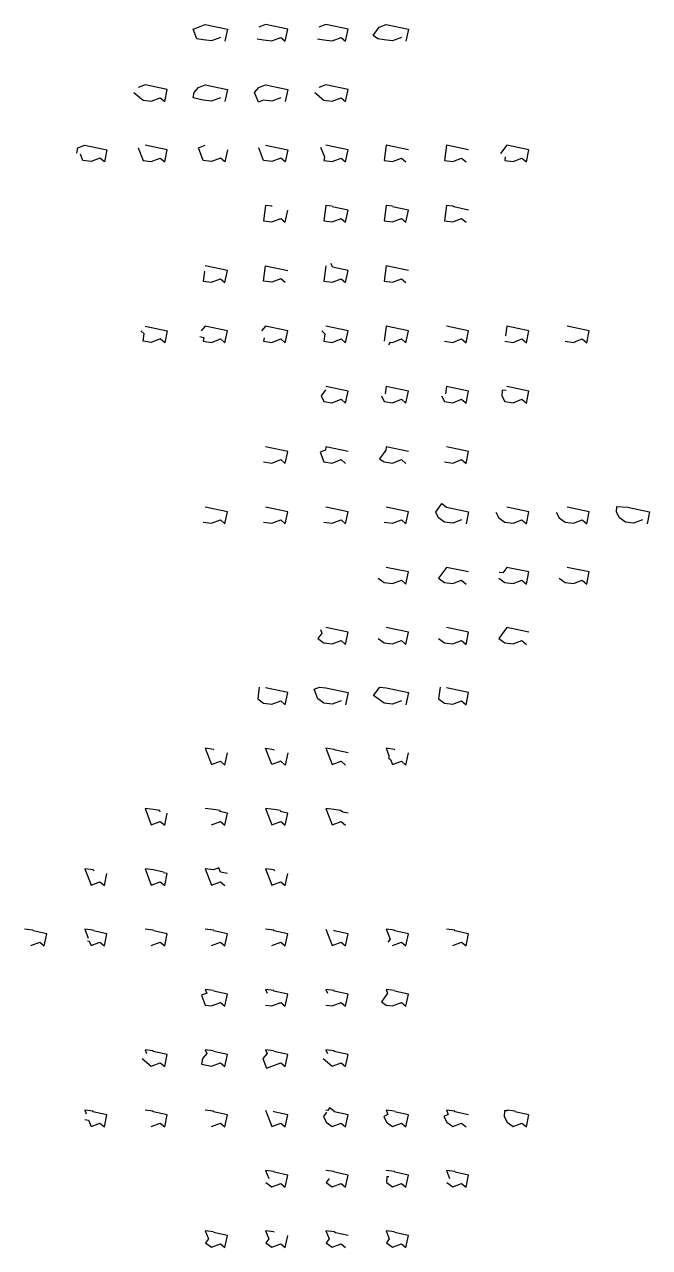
# Model space of a CAD drawing. Header units: inches. Extents: x -12292079.407 to -12292079.373, y 116895049.277 to 116895049.734.
# Drawn here: x -12292079.3878 to -12292079.38055, y 116895049.36333 to 116895049.3775 of the extents above; entities that cross this region are included whole.
import ezdxf

# ---------------------------------------------------------------- set-up
doc = ezdxf.new("R2010")
doc.units = ezdxf.units.IN
doc.header["$MEASUREMENT"] = 0

msp = doc.modelspace()

# ---------------------------------------------------------------- linework, layer by layer
for points in [[(-12292079.385529, 116895049.377355), (-12292079.385632, 116895049.377315), (-12292079.385728, 116895049.377327), (-12292079.385802, 116895049.377337), (-12292079.385846, 116895049.37745), (-12292079.385785, 116895049.377474), (-12292079.385705, 116895049.377505), (-12292079.385447, 116895049.377451), (-12292079.385477, 116895049.377311)], [(-12292079.383432, 116895049.377355), (-12292079.383535, 116895049.377315), (-12292079.383631, 116895049.377327), (-12292079.383705, 116895049.377337), (-12292079.383759, 116895049.377375), (-12292079.383688, 116895049.377474), (-12292079.383608, 116895049.377505), (-12292079.38335, 116895049.377451), (-12292079.38338, 116895049.377311)], [(-12292079.385529, 116895049.376656), (-12292079.385632, 116895049.376616), (-12292079.385728, 116895049.376628), (-12292079.385847, 116895049.376653), (-12292079.385833, 116895049.376718), (-12292079.385785, 116895049.376775), (-12292079.385705, 116895049.376806), (-12292079.385447, 116895049.376752), (-12292079.385477, 116895049.376612)], [(-12292079.38483, 116895049.376656), (-12292079.384933, 116895049.376616), (-12292079.385029, 116895049.376628), (-12292079.38509, 116895049.376605), (-12292079.385134, 116895049.376718), (-12292079.385086, 116895049.376775), (-12292079.385006, 116895049.376806), (-12292079.384748, 116895049.376752), (-12292079.384778, 116895049.376612)], [(-12292079.387196, 116895049.376012), (-12292079.387183, 116895049.376076), (-12292079.387103, 116895049.376107), (-12292079.386845, 116895049.376053), (-12292079.386875, 116895049.375913), (-12292079.386927, 116895049.375957), (-12292079.38703, 116895049.375917), (-12292079.387126, 116895049.37593), (-12292079.387154, 116895049.376003)], [(-12292079.384369, 116895049.376083), (-12292079.384325, 116895049.37597), (-12292079.38433, 116895049.37593), (-12292079.384234, 116895049.375917), (-12292079.384131, 116895049.375957), (-12292079.384079, 116895049.375913), (-12292079.384049, 116895049.376053), (-12292079.384307, 116895049.376107)], [(-12292079.382228, 116895049.37597), (-12292079.382233, 116895049.37593), (-12292079.382137, 116895049.375917), (-12292079.382034, 116895049.375957), (-12292079.381982, 116895049.375913), (-12292079.381953, 116895049.376053), (-12292079.38221, 116895049.376107), (-12292079.382281, 116895049.376008)], [(-12292079.384929, 116895049.375392), (-12292079.384932, 116895049.375398), (-12292079.385006, 116895049.375408), (-12292079.385029, 116895049.375231), (-12292079.384933, 116895049.375218), (-12292079.38483, 116895049.375258), (-12292079.384778, 116895049.375214), (-12292079.384748, 116895049.375354)], [(-12292079.382652, 116895049.375354), (-12292079.382823, 116895049.37539), (-12292079.382835, 116895049.375398), (-12292079.382909, 116895049.375408), (-12292079.382932, 116895049.375231), (-12292079.382836, 116895049.375218), (-12292079.382733, 116895049.375258), (-12292079.382681, 116895049.375214)], [(-12292079.385719, 116895049.374645), (-12292079.385714, 116895049.374644), (-12292079.385728, 116895049.374532), (-12292079.385632, 116895049.374519), (-12292079.385529, 116895049.374559), (-12292079.385477, 116895049.374515), (-12292079.385447, 116895049.374655), (-12292079.385705, 116895049.374709)], [(-12292079.384307, 116895049.374709), (-12292079.38433, 116895049.374532), (-12292079.384234, 116895049.374519), (-12292079.384131, 116895049.374559), (-12292079.384079, 116895049.374515), (-12292079.384049, 116895049.374655), (-12292079.38423, 116895049.374693), (-12292079.384246, 116895049.374733)], [(-12292079.385767, 116895049.373888), (-12292079.385722, 116895049.373879), (-12292079.385728, 116895049.373833), (-12292079.385632, 116895049.37382), (-12292079.385529, 116895049.37386), (-12292079.385477, 116895049.373816), (-12292079.385447, 116895049.373956), (-12292079.385705, 116895049.37401), (-12292079.385754, 116895049.373953)], [(-12292079.385024, 116895049.373873), (-12292079.385029, 116895049.373833), (-12292079.384933, 116895049.37382), (-12292079.38483, 116895049.37386), (-12292079.384778, 116895049.373816), (-12292079.384748, 116895049.373956), (-12292079.385006, 116895049.37401), (-12292079.385055, 116895049.373953)], [(-12292079.383578, 116895049.373794), (-12292079.383557, 116895049.373823), (-12292079.383535, 116895049.37382), (-12292079.383432, 116895049.37386), (-12292079.38338, 116895049.373816), (-12292079.38335, 116895049.373956), (-12292079.383608, 116895049.37401), (-12292079.383631, 116895049.373833)], [(-12292079.382233, 116895049.373833), (-12292079.382137, 116895049.37382), (-12292079.382034, 116895049.37386), (-12292079.381982, 116895049.373816), (-12292079.381953, 116895049.373956), (-12292079.38221, 116895049.37401), (-12292079.382225, 116895049.373898), (-12292079.38223, 116895049.373899)], [(-12292079.381534, 116895049.373833), (-12292079.381438, 116895049.37382), (-12292079.38142, 116895049.373827), (-12292079.381413, 116895049.373827), (-12292079.381413, 116895049.37383), (-12292079.381335, 116895049.37386), (-12292079.381283, 116895049.373816), (-12292079.381254, 116895049.373956), (-12292079.381511, 116895049.37401)], [(-12292079.384312, 116895049.373271), (-12292079.384363, 116895049.373201), (-12292079.38433, 116895049.373134), (-12292079.384234, 116895049.373121), (-12292079.384131, 116895049.373161), (-12292079.384079, 116895049.373117), (-12292079.384049, 116895049.373257), (-12292079.384307, 116895049.373311)], [(-12292079.382216, 116895049.373265), (-12292079.382262, 116895049.373267), (-12292079.382266, 116895049.373201), (-12292079.382233, 116895049.373134), (-12292079.382137, 116895049.373121), (-12292079.382034, 116895049.373161), (-12292079.381982, 116895049.373117), (-12292079.381953, 116895049.373257), (-12292079.38221, 116895049.373311)], [(-12292079.384049, 116895049.372558), (-12292079.384307, 116895049.372612), (-12292079.384312, 116895049.372572), (-12292079.384374, 116895049.372548), (-12292079.38433, 116895049.372435), (-12292079.384234, 116895049.372422), (-12292079.384131, 116895049.372462), (-12292079.384079, 116895049.372418)], [(-12292079.38335, 116895049.372558), (-12292079.383608, 116895049.372612), (-12292079.383613, 116895049.372572), (-12292079.383685, 116895049.372473), (-12292079.383631, 116895049.372435), (-12292079.383535, 116895049.372422), (-12292079.383432, 116895049.372462), (-12292079.38338, 116895049.372418)], [(-12292079.382733, 116895049.371763), (-12292079.382836, 116895049.371724), (-12292079.382932, 116895049.371736), (-12292079.383001, 116895049.371786), (-12292079.383034, 116895049.371853), (-12292079.382963, 116895049.371952), (-12292079.382909, 116895049.371913), (-12292079.382652, 116895049.371859), (-12292079.382681, 116895049.371719)], [(-12292079.380636, 116895049.371763), (-12292079.380739, 116895049.371724), (-12292079.380835, 116895049.371736), (-12292079.380904, 116895049.371786), (-12292079.380937, 116895049.371853), (-12292079.380934, 116895049.371919), (-12292079.380812, 116895049.371913), (-12292079.380555, 116895049.371859), (-12292079.380584, 116895049.371719)], [(-12292079.382302, 116895049.371087), (-12292079.382233, 116895049.371037), (-12292079.382137, 116895049.371025), (-12292079.382034, 116895049.371064), (-12292079.381982, 116895049.37102), (-12292079.381953, 116895049.37116), (-12292079.38221, 116895049.371214), (-12292079.382256, 116895049.371151), (-12292079.382299, 116895049.371153)], [(-12292079.384369, 116895049.370492), (-12292079.384353, 116895049.370452), (-12292079.384399, 116895049.370388), (-12292079.38433, 116895049.370338), (-12292079.384234, 116895049.370326), (-12292079.384131, 116895049.370366), (-12292079.384079, 116895049.370321), (-12292079.384049, 116895049.370461), (-12292079.384307, 116895049.370515)], [(-12292079.384131, 116895049.369667), (-12292079.384234, 116895049.369627), (-12292079.38433, 116895049.369639), (-12292079.384399, 116895049.369689), (-12292079.384443, 116895049.369802), (-12292079.384382, 116895049.369826), (-12292079.384307, 116895049.369816), (-12292079.384049, 116895049.369762), (-12292079.384079, 116895049.369622)], [(-12292079.383432, 116895049.369667), (-12292079.383535, 116895049.369627), (-12292079.383631, 116895049.369639), (-12292079.3837, 116895049.369689), (-12292079.383754, 116895049.369728), (-12292079.383683, 116895049.369826), (-12292079.383608, 116895049.369816), (-12292079.38335, 116895049.369762), (-12292079.38338, 116895049.369622)], [(-12292079.384049, 116895049.369063), (-12292079.384196, 116895049.369094), (-12292079.384211, 116895049.369105), (-12292079.384307, 116895049.369117), (-12292079.384234, 116895049.368928), (-12292079.384131, 116895049.368968), (-12292079.384079, 116895049.368923)], [(-12292079.383509, 116895049.369097), (-12292079.383512, 116895049.369105), (-12292079.383608, 116895049.369117), (-12292079.383572, 116895049.369023), (-12292079.383583, 116895049.369007), (-12292079.383559, 116895049.368989), (-12292079.383535, 116895049.368928), (-12292079.383432, 116895049.368968), (-12292079.38338, 116895049.368923), (-12292079.38335, 116895049.369063)], [(-12292079.386228, 116895049.368382), (-12292079.386233, 116895049.368397), (-12292079.386308, 116895049.368406), (-12292079.386404, 116895049.368419), (-12292079.386331, 116895049.368229), (-12292079.386228, 116895049.368269), (-12292079.386176, 116895049.368225), (-12292079.386146, 116895049.368364)], [(-12292079.384049, 116895049.368364), (-12292079.384109, 116895049.368377), (-12292079.384137, 116895049.368397), (-12292079.384211, 116895049.368406), (-12292079.384307, 116895049.368419), (-12292079.384234, 116895049.368229), (-12292079.384131, 116895049.368269), (-12292079.384079, 116895049.368225)], [(-12292079.386189, 116895049.367682), (-12292079.386308, 116895049.367707), (-12292079.386404, 116895049.36772), (-12292079.386331, 116895049.36753), (-12292079.386228, 116895049.36757), (-12292079.386176, 116895049.367526), (-12292079.386146, 116895049.367665), (-12292079.38619, 116895049.367675)], [(-12292079.385447, 116895049.367665), (-12292079.385529, 116895049.367683), (-12292079.385547, 116895049.367731), (-12292079.385609, 116895049.367707), (-12292079.385705, 116895049.36772), (-12292079.385632, 116895049.36753), (-12292079.385529, 116895049.36757), (-12292079.385477, 116895049.367526)], [(-12292079.387069, 116895049.366887), (-12292079.38705, 116895049.366883), (-12292079.38703, 116895049.366831), (-12292079.386927, 116895049.366871), (-12292079.386875, 116895049.366827), (-12292079.386845, 116895049.366967), (-12292079.387003, 116895049.367), (-12292079.387007, 116895049.367008), (-12292079.387103, 116895049.367021), (-12292079.387063, 116895049.366916)], [(-12292079.383535, 116895049.366831), (-12292079.383432, 116895049.366871), (-12292079.38338, 116895049.366827), (-12292079.38335, 116895049.366967), (-12292079.383513, 116895049.367001), (-12292079.383512, 116895049.367008), (-12292079.383608, 116895049.367021), (-12292079.383563, 116895049.366904), (-12292079.383588, 116895049.366869)], [(-12292079.385609, 116895049.366309), (-12292079.385705, 116895049.366322), (-12292079.385688, 116895049.366279), (-12292079.38575, 116895049.366255), (-12292079.385706, 116895049.366141), (-12292079.385632, 116895049.366132), (-12292079.385529, 116895049.366172), (-12292079.385477, 116895049.366128), (-12292079.385447, 116895049.366268), (-12292079.38561, 116895049.366302)], [(-12292079.383512, 116895049.366309), (-12292079.383608, 116895049.366322), (-12292079.383592, 116895049.366279), (-12292079.383663, 116895049.36618), (-12292079.383609, 116895049.366141), (-12292079.383535, 116895049.366132), (-12292079.383432, 116895049.366172), (-12292079.38338, 116895049.366128), (-12292079.38335, 116895049.366268), (-12292079.383513, 116895049.366302)], [(-12292079.385609, 116895049.36561), (-12292079.385705, 116895049.365623), (-12292079.385688, 116895049.36558), (-12292079.385737, 116895049.365523), (-12292079.385751, 116895049.365458), (-12292079.385632, 116895049.365433), (-12292079.385529, 116895049.365473), (-12292079.385477, 116895049.365429), (-12292079.385447, 116895049.365569), (-12292079.38561, 116895049.365603)], [(-12292079.38491, 116895049.36561), (-12292079.385006, 116895049.365623), (-12292079.384989, 116895049.36558), (-12292079.385038, 116895049.365523), (-12292079.384994, 116895049.365409), (-12292079.384933, 116895049.365433), (-12292079.38483, 116895049.365473), (-12292079.384778, 116895049.365429), (-12292079.384748, 116895049.365569), (-12292079.384911, 116895049.365603)], [(-12292079.3871, 116895049.364816), (-12292079.387058, 116895049.364807), (-12292079.38703, 116895049.364734), (-12292079.386927, 116895049.364774), (-12292079.386875, 116895049.36473), (-12292079.386845, 116895049.36487), (-12292079.387008, 116895049.364904), (-12292079.387007, 116895049.364911), (-12292079.387103, 116895049.364924), (-12292079.387086, 116895049.364881)], [(-12292079.384299, 116895049.364902), (-12292079.384335, 116895049.364852), (-12292079.384303, 116895049.364784), (-12292079.384234, 116895049.364734), (-12292079.384131, 116895049.364774), (-12292079.384079, 116895049.36473), (-12292079.384049, 116895049.36487), (-12292079.384212, 116895049.364904), (-12292079.384211, 116895049.364911), (-12292079.384264, 116895049.36495), (-12292079.384285, 116895049.364921), (-12292079.384307, 116895049.364924)], [(-12292079.382114, 116895049.364911), (-12292079.38221, 116895049.364924), (-12292079.382207, 116895049.364916), (-12292079.382235, 116895049.364917), (-12292079.382239, 116895049.364852), (-12292079.382206, 116895049.364784), (-12292079.382137, 116895049.364734), (-12292079.382034, 116895049.364774), (-12292079.381982, 116895049.36473), (-12292079.381953, 116895049.36487), (-12292079.382115, 116895049.364904)], [(-12292079.383579, 116895049.36415), (-12292079.383601, 116895049.364151), (-12292079.383604, 116895049.364085), (-12292079.383535, 116895049.364035), (-12292079.383432, 116895049.364075), (-12292079.38338, 116895049.364031), (-12292079.38335, 116895049.364171), (-12292079.383508, 116895049.364204), (-12292079.383512, 116895049.364212), (-12292079.383608, 116895049.364225)], [(-12292079.384907, 116895049.363505), (-12292079.38491, 116895049.363514), (-12292079.385006, 116895049.363526), (-12292079.384969, 116895049.363431), (-12292079.385002, 116895049.363386), (-12292079.384933, 116895049.363336), (-12292079.38483, 116895049.363376), (-12292079.384778, 116895049.363332), (-12292079.384748, 116895049.363472)], [(-12292079.384049, 116895049.363472), (-12292079.384196, 116895049.363503), (-12292079.384211, 116895049.363514), (-12292079.384307, 116895049.363526), (-12292079.38427, 116895049.363431), (-12292079.384303, 116895049.363386), (-12292079.384234, 116895049.363336), (-12292079.384131, 116895049.363376), (-12292079.384079, 116895049.363332)]]:
    msp.add_lwpolyline(points, close=True)
at = {"color": 26}
for points in [[(-12292079.385103, 116895049.377337), (-12292079.385029, 116895049.377327), (-12292079.384933, 116895049.377315), (-12292079.38483, 116895049.377355), (-12292079.384778, 116895049.377311), (-12292079.384748, 116895049.377451), (-12292079.385006, 116895049.377505), (-12292079.385086, 116895049.377474)], [(-12292079.384404, 116895049.377337), (-12292079.38433, 116895049.377327), (-12292079.384234, 116895049.377315), (-12292079.384131, 116895049.377355), (-12292079.384079, 116895049.377311), (-12292079.384049, 116895049.377451), (-12292079.384307, 116895049.377505), (-12292079.384387, 116895049.377474)]]:
    msp.add_lwpolyline(points, close=True, dxfattribs=at)
at = {"color": 25}
for points in [[(-12292079.386532, 116895049.376718), (-12292079.386427, 116895049.376628), (-12292079.386331, 116895049.376616), (-12292079.386228, 116895049.376656), (-12292079.386176, 116895049.376612), (-12292079.386146, 116895049.376752), (-12292079.386404, 116895049.376806), (-12292079.386484, 116895049.376775)], [(-12292079.384435, 116895049.376718), (-12292079.38433, 116895049.376628), (-12292079.384234, 116895049.376616), (-12292079.384131, 116895049.376656), (-12292079.384079, 116895049.376612), (-12292079.384049, 116895049.376752), (-12292079.384307, 116895049.376806), (-12292079.384387, 116895049.376775)]]:
    msp.add_lwpolyline(points, close=True, dxfattribs=at)
at = {"color": 84}
for points in [[(-12292079.386484, 116895049.376076), (-12292079.386427, 116895049.37593), (-12292079.386331, 116895049.375917), (-12292079.386228, 116895049.375957), (-12292079.386176, 116895049.375913), (-12292079.386146, 116895049.376053), (-12292079.386404, 116895049.376107)], [(-12292079.385447, 116895049.376053), (-12292079.385477, 116895049.375913), (-12292079.385529, 116895049.375957), (-12292079.385632, 116895049.375917), (-12292079.385728, 116895049.37593), (-12292079.385785, 116895049.376076), (-12292079.385705, 116895049.376107)], [(-12292079.385006, 116895049.376107), (-12292079.384748, 116895049.376053), (-12292079.384778, 116895049.375913), (-12292079.38483, 116895049.375957), (-12292079.384933, 116895049.375917), (-12292079.385029, 116895049.37593), (-12292079.385086, 116895049.376076)]]:
    msp.add_lwpolyline(points, close=True, dxfattribs=at)
at = {"color": 46}
for points in [[(-12292079.38335, 116895049.376053), (-12292079.383608, 116895049.376107), (-12292079.383631, 116895049.37593), (-12292079.383535, 116895049.375917), (-12292079.383432, 116895049.375957), (-12292079.38338, 116895049.375913)], [(-12292079.382652, 116895049.376053), (-12292079.382909, 116895049.376107), (-12292079.382932, 116895049.37593), (-12292079.382836, 116895049.375917), (-12292079.382733, 116895049.375957), (-12292079.382681, 116895049.375913)], [(-12292079.384778, 116895049.374515), (-12292079.38483, 116895049.374559), (-12292079.384933, 116895049.374519), (-12292079.385029, 116895049.374532), (-12292079.385006, 116895049.374709), (-12292079.384748, 116895049.374655)], [(-12292079.38335, 116895049.374655), (-12292079.383608, 116895049.374709), (-12292079.383631, 116895049.374532), (-12292079.383535, 116895049.374519), (-12292079.383432, 116895049.374559), (-12292079.38338, 116895049.374515)], [(-12292079.382932, 116895049.373833), (-12292079.382836, 116895049.37382), (-12292079.382733, 116895049.37386), (-12292079.382681, 116895049.373816), (-12292079.382652, 116895049.373956), (-12292079.382909, 116895049.37401)], [(-12292079.385029, 116895049.372435), (-12292079.384933, 116895049.372422), (-12292079.38483, 116895049.372462), (-12292079.384778, 116895049.372418), (-12292079.384748, 116895049.372558), (-12292079.385006, 116895049.372612)], [(-12292079.382932, 116895049.372435), (-12292079.382836, 116895049.372422), (-12292079.382733, 116895049.372462), (-12292079.382681, 116895049.372418), (-12292079.382652, 116895049.372558), (-12292079.382909, 116895049.372612)], [(-12292079.385728, 116895049.371736), (-12292079.385632, 116895049.371724), (-12292079.385529, 116895049.371763), (-12292079.385477, 116895049.371719), (-12292079.385447, 116895049.371859), (-12292079.385705, 116895049.371913)], [(-12292079.385029, 116895049.371736), (-12292079.384933, 116895049.371724), (-12292079.38483, 116895049.371763), (-12292079.384778, 116895049.371719), (-12292079.384748, 116895049.371859), (-12292079.385006, 116895049.371913)], [(-12292079.38433, 116895049.371736), (-12292079.384234, 116895049.371724), (-12292079.384131, 116895049.371763), (-12292079.384079, 116895049.371719), (-12292079.384049, 116895049.371859), (-12292079.384307, 116895049.371913)], [(-12292079.383631, 116895049.371736), (-12292079.383535, 116895049.371724), (-12292079.383432, 116895049.371763), (-12292079.38338, 116895049.371719), (-12292079.38335, 116895049.371859), (-12292079.383608, 116895049.371913)]]:
    msp.add_lwpolyline(points, close=True, dxfattribs=at)
at = {"color": 24}
for points in [[(-12292079.384233, 116895049.375398), (-12292079.384307, 116895049.375408), (-12292079.38433, 116895049.375231), (-12292079.384234, 116895049.375218), (-12292079.384131, 116895049.375258), (-12292079.384079, 116895049.375214), (-12292079.384049, 116895049.375354), (-12292079.384234, 116895049.375392)], [(-12292079.383534, 116895049.375398), (-12292079.383608, 116895049.375408), (-12292079.383631, 116895049.375231), (-12292079.383535, 116895049.375218), (-12292079.383432, 116895049.375258), (-12292079.38338, 116895049.375214), (-12292079.38335, 116895049.375354), (-12292079.383535, 116895049.375392)]]:
    msp.add_lwpolyline(points, close=True, dxfattribs=at)
at = {"color": 23}
for points in [[(-12292079.386404, 116895049.37401), (-12292079.386146, 116895049.373956), (-12292079.386176, 116895049.373816), (-12292079.386228, 116895049.37386), (-12292079.386331, 116895049.37382), (-12292079.386427, 116895049.373833), (-12292079.386415, 116895049.373921), (-12292079.386453, 116895049.373953)], [(-12292079.384356, 116895049.373953), (-12292079.384319, 116895049.373921), (-12292079.38433, 116895049.373833), (-12292079.384234, 116895049.37382), (-12292079.384131, 116895049.37386), (-12292079.384079, 116895049.373816), (-12292079.384049, 116895049.373956), (-12292079.384307, 116895049.37401)]]:
    msp.add_lwpolyline(points, close=True, dxfattribs=at)
at = {"color": 22}
for points in [[(-12292079.383664, 116895049.373201), (-12292079.383631, 116895049.373134), (-12292079.383535, 116895049.373121), (-12292079.383432, 116895049.373161), (-12292079.38338, 116895049.373117), (-12292079.38335, 116895049.373257), (-12292079.383608, 116895049.373311), (-12292079.38362, 116895049.373223)], [(-12292079.382965, 116895049.373201), (-12292079.382932, 116895049.373134), (-12292079.382836, 116895049.373121), (-12292079.382733, 116895049.373161), (-12292079.382681, 116895049.373117), (-12292079.382652, 116895049.373257), (-12292079.382909, 116895049.373311), (-12292079.382921, 116895049.373223)]]:
    msp.add_lwpolyline(points, close=True, dxfattribs=at)
at = {"color": 21}
for points in [[(-12292079.382335, 116895049.371853), (-12292079.382302, 116895049.371786), (-12292079.382233, 116895049.371736), (-12292079.382137, 116895049.371724), (-12292079.382034, 116895049.371763), (-12292079.381982, 116895049.371719), (-12292079.381953, 116895049.371859), (-12292079.38221, 116895049.371913)], [(-12292079.381636, 116895049.371853), (-12292079.381603, 116895049.371786), (-12292079.381534, 116895049.371736), (-12292079.381438, 116895049.371724), (-12292079.381335, 116895049.371763), (-12292079.381283, 116895049.371719), (-12292079.381254, 116895049.371859), (-12292079.381511, 116895049.371913)]]:
    msp.add_lwpolyline(points, close=True, dxfattribs=at)
at = {"color": 85}
for points in [[(-12292079.3837, 116895049.371087), (-12292079.383631, 116895049.371037), (-12292079.383535, 116895049.371025), (-12292079.383432, 116895049.371064), (-12292079.38338, 116895049.37102), (-12292079.38335, 116895049.37116), (-12292079.383608, 116895049.371214)], [(-12292079.382652, 116895049.37116), (-12292079.382909, 116895049.371214), (-12292079.383001, 116895049.371087), (-12292079.382932, 116895049.371037), (-12292079.382836, 116895049.371025), (-12292079.382733, 116895049.371064), (-12292079.382681, 116895049.37102)], [(-12292079.381603, 116895049.371087), (-12292079.381534, 116895049.371037), (-12292079.381438, 116895049.371025), (-12292079.381335, 116895049.371064), (-12292079.381283, 116895049.37102), (-12292079.381254, 116895049.37116), (-12292079.381511, 116895049.371214)], [(-12292079.3837, 116895049.370388), (-12292079.383631, 116895049.370338), (-12292079.383535, 116895049.370326), (-12292079.383432, 116895049.370366), (-12292079.38338, 116895049.370321), (-12292079.38335, 116895049.370461), (-12292079.383608, 116895049.370515)], [(-12292079.383001, 116895049.370388), (-12292079.382932, 116895049.370338), (-12292079.382836, 116895049.370326), (-12292079.382733, 116895049.370366), (-12292079.382681, 116895049.370321), (-12292079.382652, 116895049.370461), (-12292079.382909, 116895049.370515)], [(-12292079.381953, 116895049.370461), (-12292079.38221, 116895049.370515), (-12292079.382302, 116895049.370388), (-12292079.382233, 116895049.370338), (-12292079.382137, 116895049.370326), (-12292079.382034, 116895049.370366), (-12292079.381982, 116895049.370321)]]:
    msp.add_lwpolyline(points, close=True, dxfattribs=at)
at = {"color": 20}
for points in [[(-12292079.385081, 116895049.369826), (-12292079.385098, 116895049.369689), (-12292079.385029, 116895049.369639), (-12292079.384933, 116895049.369627), (-12292079.38483, 116895049.369667), (-12292079.384778, 116895049.369622), (-12292079.384748, 116895049.369762), (-12292079.385006, 116895049.369816)], [(-12292079.382984, 116895049.369826), (-12292079.383001, 116895049.369689), (-12292079.382932, 116895049.369639), (-12292079.382836, 116895049.369627), (-12292079.382733, 116895049.369667), (-12292079.382681, 116895049.369622), (-12292079.382652, 116895049.369762), (-12292079.382909, 116895049.369816)]]:
    msp.add_lwpolyline(points, close=True, dxfattribs=at)
at = {"color": 86}
for points in [[(-12292079.385605, 116895049.369097), (-12292079.385609, 116895049.369105), (-12292079.385705, 116895049.369117), (-12292079.385632, 116895049.368928), (-12292079.385529, 116895049.368968), (-12292079.385477, 116895049.368923), (-12292079.385447, 116895049.369063)], [(-12292079.384748, 116895049.369063), (-12292079.384778, 116895049.368923), (-12292079.38483, 116895049.368968), (-12292079.384933, 116895049.368928), (-12292079.385006, 116895049.369117), (-12292079.38491, 116895049.369105), (-12292079.384907, 116895049.369097)], [(-12292079.387728, 116895049.366831), (-12292079.387625, 116895049.366871), (-12292079.387574, 116895049.366827), (-12292079.387544, 116895049.366967), (-12292079.387702, 116895049.367), (-12292079.387706, 116895049.367008), (-12292079.387802, 116895049.367021)], [(-12292079.386331, 116895049.366831), (-12292079.386228, 116895049.366871), (-12292079.386176, 116895049.366827), (-12292079.386146, 116895049.366967), (-12292079.386304, 116895049.367), (-12292079.386308, 116895049.367008), (-12292079.386404, 116895049.367021)], [(-12292079.385632, 116895049.366831), (-12292079.385529, 116895049.366871), (-12292079.385477, 116895049.366827), (-12292079.385447, 116895049.366967), (-12292079.385605, 116895049.367), (-12292079.385609, 116895049.367008), (-12292079.385705, 116895049.367021)]]:
    msp.add_lwpolyline(points, close=True, dxfattribs=at)
at = {"color": 19}
for points in [[(-12292079.385632, 116895049.368229), (-12292079.385529, 116895049.368269), (-12292079.385477, 116895049.368225), (-12292079.385447, 116895049.368364), (-12292079.385536, 116895049.368383), (-12292079.385534, 116895049.368397), (-12292079.385609, 116895049.368406), (-12292079.385705, 116895049.368419)], [(-12292079.384835, 116895049.368397), (-12292079.38491, 116895049.368406), (-12292079.385006, 116895049.368419), (-12292079.384933, 116895049.368229), (-12292079.38483, 116895049.368269), (-12292079.384778, 116895049.368225), (-12292079.384748, 116895049.368364), (-12292079.384837, 116895049.368383)]]:
    msp.add_lwpolyline(points, close=True, dxfattribs=at)
at = {"color": 18}
for points in [[(-12292079.386994, 116895049.367697), (-12292079.387007, 116895049.367707), (-12292079.387103, 116895049.36772), (-12292079.38703, 116895049.36753), (-12292079.386927, 116895049.36757), (-12292079.386875, 116895049.367526), (-12292079.386845, 116895049.367665)], [(-12292079.384898, 116895049.367697), (-12292079.38491, 116895049.367707), (-12292079.385006, 116895049.36772), (-12292079.384933, 116895049.36753), (-12292079.38483, 116895049.36757), (-12292079.384778, 116895049.367526), (-12292079.384748, 116895049.367665)]]:
    msp.add_lwpolyline(points, close=True, dxfattribs=at)
at = {"color": 45}
for points in [[(-12292079.384933, 116895049.366831), (-12292079.38483, 116895049.366871), (-12292079.384778, 116895049.366827), (-12292079.384748, 116895049.366967), (-12292079.384911, 116895049.367001), (-12292079.38491, 116895049.367008), (-12292079.385006, 116895049.367021)], [(-12292079.384307, 116895049.367021), (-12292079.384234, 116895049.366831), (-12292079.384131, 116895049.366871), (-12292079.384079, 116895049.366827), (-12292079.384049, 116895049.366967), (-12292079.384212, 116895049.367001), (-12292079.384211, 116895049.367008)], [(-12292079.382836, 116895049.366831), (-12292079.382733, 116895049.366871), (-12292079.382681, 116895049.366827), (-12292079.382652, 116895049.366967), (-12292079.382814, 116895049.367001), (-12292079.382813, 116895049.367008), (-12292079.382909, 116895049.367021)], [(-12292079.386331, 116895049.364734), (-12292079.386228, 116895049.364774), (-12292079.386176, 116895049.36473), (-12292079.386146, 116895049.36487), (-12292079.386309, 116895049.364904), (-12292079.386308, 116895049.364911), (-12292079.386404, 116895049.364924)], [(-12292079.385632, 116895049.364734), (-12292079.385529, 116895049.364774), (-12292079.385477, 116895049.36473), (-12292079.385447, 116895049.36487), (-12292079.38561, 116895049.364904), (-12292079.385609, 116895049.364911), (-12292079.385705, 116895049.364924)], [(-12292079.385006, 116895049.364924), (-12292079.384933, 116895049.364734), (-12292079.38483, 116895049.364774), (-12292079.384778, 116895049.36473), (-12292079.384748, 116895049.36487), (-12292079.384911, 116895049.364904), (-12292079.38491, 116895049.364911)]]:
    msp.add_lwpolyline(points, close=True, dxfattribs=at)
at = {"color": 17}
for points in [[(-12292079.385007, 116895049.366141), (-12292079.384933, 116895049.366132), (-12292079.38483, 116895049.366172), (-12292079.384778, 116895049.366128), (-12292079.384748, 116895049.366268), (-12292079.384911, 116895049.366302), (-12292079.38491, 116895049.366309), (-12292079.385006, 116895049.366322), (-12292079.384989, 116895049.366279)], [(-12292079.384308, 116895049.366141), (-12292079.384234, 116895049.366132), (-12292079.384131, 116895049.366172), (-12292079.384079, 116895049.366128), (-12292079.384049, 116895049.366268), (-12292079.384212, 116895049.366302), (-12292079.384211, 116895049.366309), (-12292079.384307, 116895049.366322), (-12292079.38429, 116895049.366279)]]:
    msp.add_lwpolyline(points, close=True, dxfattribs=at)
at = {"color": 16}
for points in [[(-12292079.386436, 116895049.365523), (-12292079.386331, 116895049.365433), (-12292079.386228, 116895049.365473), (-12292079.386176, 116895049.365429), (-12292079.386146, 116895049.365569), (-12292079.386309, 116895049.365603), (-12292079.386308, 116895049.36561), (-12292079.386404, 116895049.365623), (-12292079.386387, 116895049.36558)], [(-12292079.384339, 116895049.365523), (-12292079.384234, 116895049.365433), (-12292079.384131, 116895049.365473), (-12292079.384079, 116895049.365429), (-12292079.384049, 116895049.365569), (-12292079.384212, 116895049.365603), (-12292079.384211, 116895049.36561), (-12292079.384307, 116895049.365623), (-12292079.38429, 116895049.36558)]]:
    msp.add_lwpolyline(points, close=True, dxfattribs=at)
at = {"color": 15}
for points in [[(-12292079.383512, 116895049.364911), (-12292079.383608, 116895049.364924), (-12292079.383589, 116895049.364874), (-12292079.383637, 116895049.364852), (-12292079.383604, 116895049.364784), (-12292079.383535, 116895049.364734), (-12292079.383432, 116895049.364774), (-12292079.38338, 116895049.36473), (-12292079.38335, 116895049.36487), (-12292079.383513, 116895049.364904)], [(-12292079.382652, 116895049.36487), (-12292079.382814, 116895049.364904), (-12292079.382813, 116895049.364911), (-12292079.382909, 116895049.364924), (-12292079.38289, 116895049.364874), (-12292079.382938, 116895049.364852), (-12292079.382905, 116895049.364784), (-12292079.382836, 116895049.364734), (-12292079.382733, 116895049.364774), (-12292079.382681, 116895049.36473)]]:
    msp.add_lwpolyline(points, close=True, dxfattribs=at)
at = {"color": 14}
for points in [[(-12292079.385002, 116895049.364085), (-12292079.384933, 116895049.364035), (-12292079.38483, 116895049.364075), (-12292079.384778, 116895049.364031), (-12292079.384748, 116895049.364171), (-12292079.384906, 116895049.364204), (-12292079.38491, 116895049.364212), (-12292079.385006, 116895049.364225), (-12292079.384969, 116895049.36413)], [(-12292079.38427, 116895049.36413), (-12292079.384303, 116895049.364085), (-12292079.384234, 116895049.364035), (-12292079.384131, 116895049.364075), (-12292079.384079, 116895049.364031), (-12292079.384049, 116895049.364171), (-12292079.384207, 116895049.364204), (-12292079.384211, 116895049.364212), (-12292079.384307, 116895049.364225)], [(-12292079.382905, 116895049.364085), (-12292079.382836, 116895049.364035), (-12292079.382733, 116895049.364075), (-12292079.382681, 116895049.364031), (-12292079.382652, 116895049.364171), (-12292079.382809, 116895049.364204), (-12292079.382813, 116895049.364212), (-12292079.382909, 116895049.364225), (-12292079.382873, 116895049.36413)]]:
    msp.add_lwpolyline(points, close=True, dxfattribs=at)
at = {"color": 87}
for points in [[(-12292079.385609, 116895049.363514), (-12292079.385705, 116895049.363526), (-12292079.385668, 116895049.363431), (-12292079.385701, 116895049.363386), (-12292079.385632, 116895049.363336), (-12292079.385529, 116895049.363376), (-12292079.385477, 116895049.363332), (-12292079.385447, 116895049.363472), (-12292079.38561, 116895049.363506)], [(-12292079.383512, 116895049.363514), (-12292079.383608, 116895049.363526), (-12292079.383572, 116895049.363431), (-12292079.383604, 116895049.363386), (-12292079.383535, 116895049.363336), (-12292079.383432, 116895049.363376), (-12292079.38338, 116895049.363332), (-12292079.38335, 116895049.363472), (-12292079.383513, 116895049.363506)]]:
    msp.add_lwpolyline(points, close=True, dxfattribs=at)

doc.saveas('drawing.dxf')
